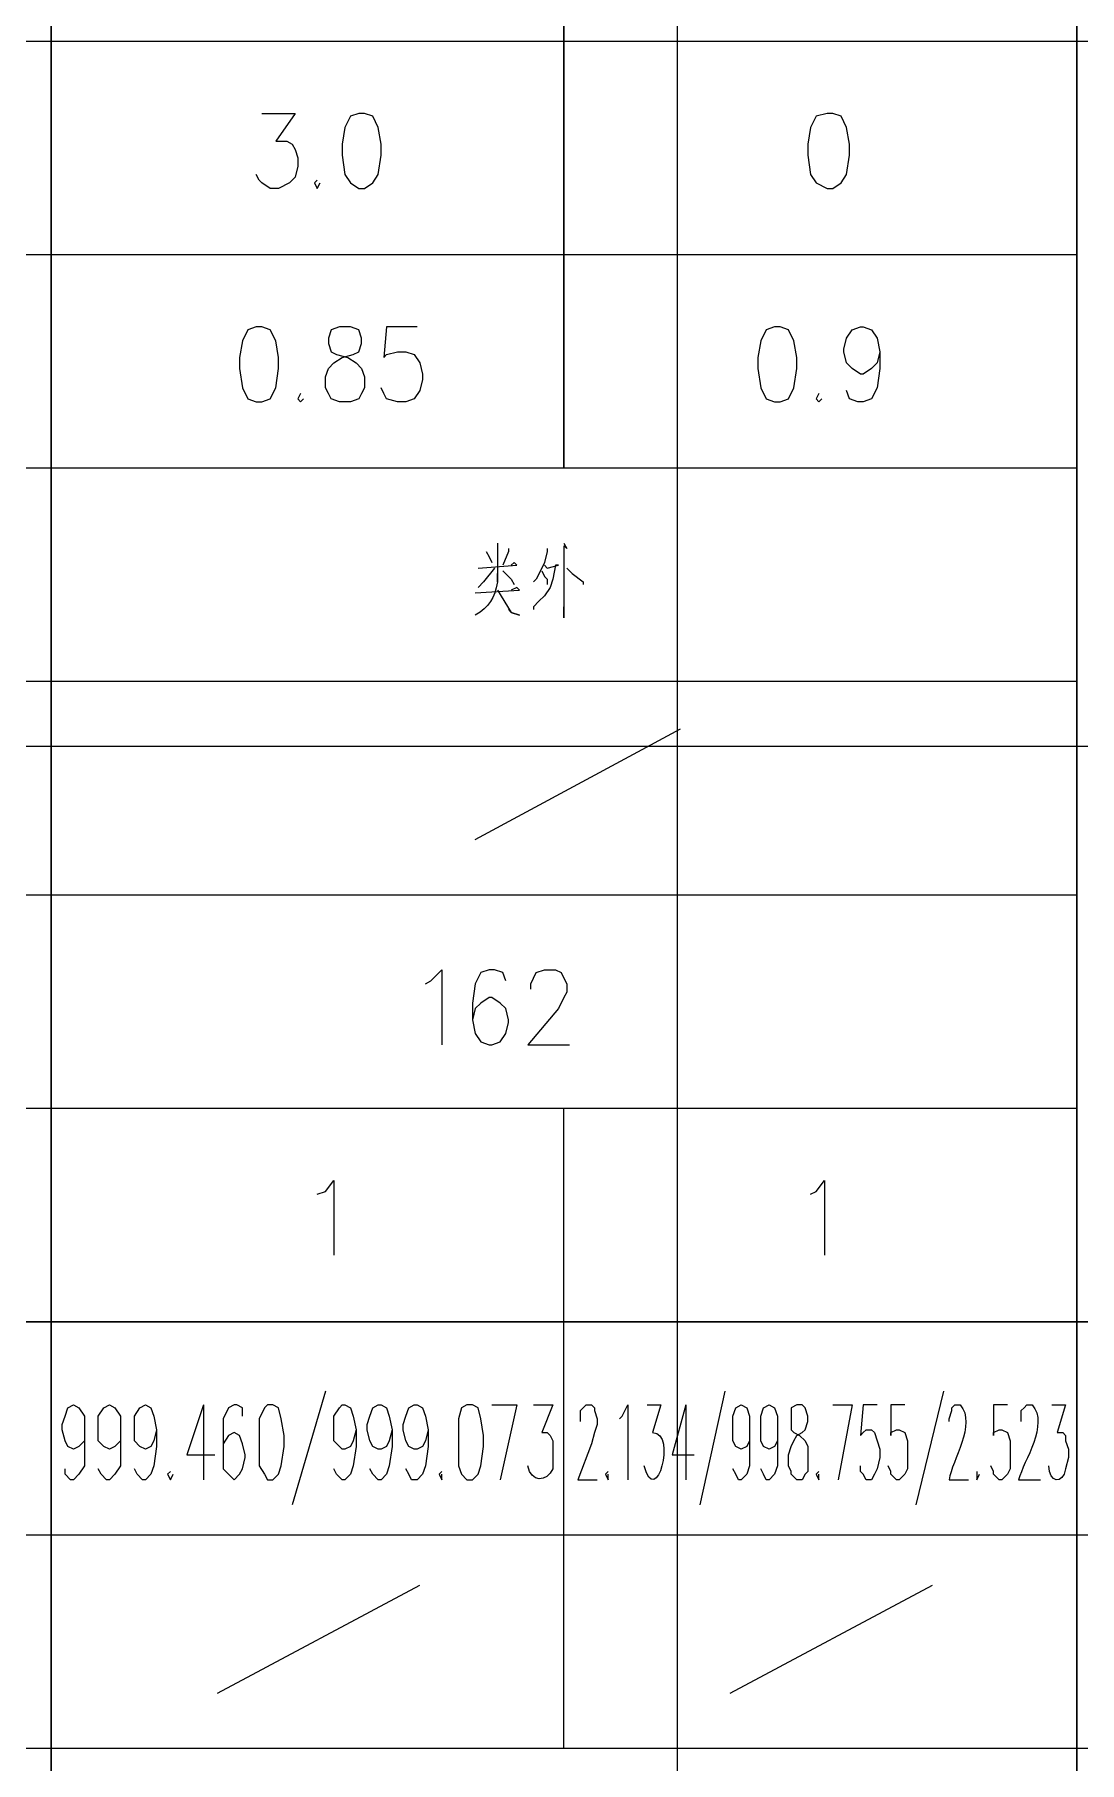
# Model space of a CAD drawing. Header units: millimetres. Extents: x 0 to 825, y 0 to 1167.
# Drawn here: x 617.9 to 685.8, y 867.6 to 979.8 of the extents above; entities that cross this region are included whole.
import ezdxf

# ---------------------------------------------------------------- set-up
doc = ezdxf.new("R2010")
doc.units = ezdxf.units.MM
doc.layers.add('1', color=7, linetype='Continuous')

msp = doc.modelspace()

# ---------------------------------------------------------------- linework, layer by layer
at = {"layer": '1', "color": 30, "lineweight": 9}
for points in [[(659.661732, 0.141732), (659.661732, 1166.901732)], [(824.541732, 933.549732), (0.141732, 933.549732)]]:
    msp.add_lwpolyline(points, dxfattribs=at)
at = {"layer": '1', "color": 0, "lineweight": 25}
msp.add_lwpolyline([(685.581732, 785.301732), (685.581732, 1152.861732), (685.581732, 785.301732)], dxfattribs=at)
at = {"layer": '1', "color": 0, "lineweight": 9}
for points in [[(618.981732, 785.301732), (618.981732, 1131.981732), (618.981732, 785.301732)], [(652.281732, 951.621732), (652.281732, 1007.241732), (652.281732, 951.621732)], [(810.501732, 979.341732), (560.841732, 979.341732)], [(810.501732, 979.341732), (560.841732, 979.341732)], [(632.661732, 974.661732), (634.821732, 974.661732), (633.561732, 972.861732), (634.281732, 972.861732), (634.641732, 972.681732), (634.821732, 972.321732), (635.001732, 971.781732), (635.001732, 971.241732), (634.821732, 970.521732), (634.461732, 970.161732), (633.741732, 969.801732), (633.201732, 969.801732), (632.661732, 970.161732), (632.481732, 970.341732), (632.301732, 970.701732)], [(638.961732, 974.661732), (638.421732, 974.481732), (638.061732, 973.761732), (637.881732, 972.681732), (637.881732, 971.961732), (638.061732, 970.701732), (638.421732, 970.161732), (638.961732, 969.801732), (639.321732, 969.801732), (639.861732, 970.161732), (640.221732, 970.701732), (640.401732, 971.961732), (640.401732, 972.681732), (640.221732, 973.761732), (639.861732, 974.481732), (639.321732, 974.661732), (638.961732, 974.661732)], [(669.381732, 974.661732), (668.661732, 974.481732), (668.301732, 973.761732), (668.121732, 972.681732), (668.121732, 971.961732), (668.301732, 970.701732), (668.661732, 970.161732), (669.381732, 969.801732), (669.741732, 969.801732), (670.281732, 970.161732), (670.641732, 970.701732), (670.821732, 971.961732), (670.821732, 972.681732), (670.641732, 973.761732), (670.281732, 974.481732), (669.741732, 974.661732), (669.381732, 974.661732)], [(636.261732, 970.341732), (636.081732, 970.161732), (636.261732, 969.801732), (636.441732, 970.161732)], [(685.581732, 965.481732), (560.841732, 965.481732)], [(685.581732, 965.481732), (560.841732, 965.481732)], [(632.301732, 960.801732), (631.761732, 960.621732), (631.401732, 959.901732), (631.221732, 958.821732), (631.221732, 958.101732), (631.401732, 956.841732), (631.761732, 956.121732), (632.301732, 955.941732), (632.661732, 955.941732), (633.201732, 956.121732), (633.561732, 956.841732), (633.741732, 958.101732), (633.741732, 958.821732), (633.561732, 959.901732), (633.201732, 960.621732), (632.661732, 960.801732), (632.301732, 960.801732)], [(637.701732, 960.801732), (637.161732, 960.621732), (636.981732, 960.081732), (636.981732, 959.721732), (637.161732, 959.181732), (637.521732, 959.001732), (638.241732, 958.821732), (638.781732, 958.461732), (639.141732, 958.101732), (639.321732, 957.561732), (639.321732, 956.841732), (639.141732, 956.481732), (638.961732, 956.121732), (638.421732, 955.941732), (637.701732, 955.941732), (637.161732, 956.121732), (636.981732, 956.481732), (636.801732, 956.841732), (636.801732, 957.561732), (636.981732, 958.101732), (637.341732, 958.461732), (637.881732, 958.821732), (638.601732, 959.001732), (638.961732, 959.181732), (639.141732, 959.721732), (639.141732, 960.081732), (638.961732, 960.621732), (638.421732, 960.801732), (637.701732, 960.801732)], [(642.741732, 960.801732), (640.761732, 960.801732), (640.581732, 958.821732), (640.761732, 959.001732), (641.481732, 959.181732), (642.021732, 959.181732), (642.561732, 959.001732), (642.921732, 958.461732), (643.101732, 957.741732), (643.101732, 957.381732), (642.921732, 956.661732), (642.561732, 956.121732), (642.021732, 955.941732), (641.481732, 955.941732), (640.761732, 956.121732), (640.581732, 956.481732), (640.401732, 956.841732)], [(665.961732, 960.801732), (665.421732, 960.621732), (665.061732, 959.901732), (664.881732, 958.821732), (664.881732, 958.101732), (665.061732, 956.841732), (665.421732, 956.121732), (665.961732, 955.941732), (666.321732, 955.941732), (666.861732, 956.121732), (667.221732, 956.841732), (667.401732, 958.101732), (667.401732, 958.821732), (667.221732, 959.901732), (666.861732, 960.621732), (666.321732, 960.801732), (665.961732, 960.801732)], [(672.801732, 959.181732), (672.621732, 958.461732), (672.261732, 958.101732), (671.721732, 957.741732), (671.541732, 957.741732), (671.001732, 958.101732), (670.641732, 958.461732), (670.461732, 959.181732), (670.461732, 959.361732), (670.641732, 960.081732), (671.001732, 960.621732), (671.541732, 960.801732), (671.721732, 960.801732), (672.261732, 960.621732), (672.621732, 960.081732), (672.801732, 959.181732), (672.801732, 958.101732), (672.621732, 956.841732), (672.261732, 956.121732), (671.721732, 955.941732), (671.361732, 955.941732), (670.821732, 956.121732), (670.641732, 956.661732)], [(635.181732, 956.481732), (635.001732, 956.121732), (635.181732, 955.941732), (635.361732, 956.121732)], [(668.841732, 956.481732), (668.661732, 956.121732), (668.841732, 955.941732), (669.021732, 956.121732)], [(685.581732, 951.621732), (560.841732, 951.621732)], [(685.581732, 951.621732), (560.841732, 951.621732)], [(647.241732, 946.221732), (647.421732, 945.861732), (647.601732, 945.501732)], [(647.961732, 946.761732), (647.961732, 946.401732), (647.961732, 944.241732), (647.961732, 944.781732)], [(648.681732, 946.401732), (648.681732, 946.221732), (648.321732, 945.321732)], [(651.201732, 946.401732), (651.201732, 946.221732), (651.021732, 945.501732), (650.841732, 945.141732), (650.481732, 944.421732), (650.301732, 944.241732)], [(652.281732, 946.761732), (652.461732, 946.401732), (652.281732, 946.581732), (652.281732, 941.901732), (652.281732, 942.261732), (652.281732, 942.621732)], [(646.701732, 945.141732), (649.221732, 945.321732), (649.041732, 945.501732), (648.861732, 945.321732)], [(647.781732, 945.141732), (647.061732, 944.241732), (646.701732, 943.881732)], [(651.021732, 945.321732), (651.201732, 945.141732), (651.921732, 945.321732), (651.921732, 945.321732), (651.741732, 945.321732), (651.561732, 944.421732), (651.381732, 943.881732), (651.021732, 943.341732), (650.661732, 942.981732), (650.301732, 942.621732), (650.301732, 942.441732)], [(652.461732, 945.141732), (652.821732, 944.781732), (653.541732, 944.241732), (653.541732, 944.061732)], [(646.521732, 943.521732), (649.401732, 943.701732), (649.221732, 943.881732), (648.861732, 943.701732)], [(648.321732, 944.961732), (648.861732, 944.421732), (649.041732, 944.061732)], [(650.841732, 944.961732), (651.021732, 944.601732), (651.201732, 944.421732), (651.201732, 944.061732)], [(647.961732, 943.701732), (648.861732, 942.261732), (649.401732, 942.081732), (648.861732, 942.261732), (648.681732, 942.441732)], [(685.581732, 937.761732), (560.841732, 937.761732)], [(685.581732, 937.761732), (560.841732, 937.761732)], [(646.521732, 927.501732), (659.841732, 934.701732)], [(685.581732, 923.901732), (560.841732, 923.901732)], [(685.581732, 923.901732), (560.841732, 923.901732)], [(643.281732, 918.141732), (643.641732, 918.321732), (644.361732, 919.041732), (644.361732, 914.181732)], [(648.501732, 918.321732), (648.321732, 918.861732), (647.781732, 919.041732), (647.421732, 919.041732), (646.881732, 918.861732), (646.521732, 918.141732), (646.341732, 916.881732), (646.341732, 915.801732), (646.521732, 914.901732), (646.881732, 914.361732), (647.421732, 914.181732), (647.601732, 914.181732), (648.141732, 914.361732), (648.501732, 914.901732), (648.681732, 915.621732), (648.681732, 915.801732), (648.501732, 916.521732), (648.141732, 916.881732), (647.601732, 917.241732), (647.421732, 917.241732), (646.881732, 916.881732), (646.521732, 916.521732), (646.341732, 915.801732)], [(650.121732, 917.781732), (650.121732, 918.141732), (650.301732, 918.501732), (650.481732, 918.861732), (651.021732, 919.041732), (651.741732, 919.041732), (652.101732, 918.861732), (652.281732, 918.501732), (652.461732, 918.141732), (652.461732, 917.601732), (652.281732, 917.241732), (651.921732, 916.521732), (649.941732, 914.181732), (652.641732, 914.181732)], [(685.581732, 910.041732), (560.841732, 910.041732)], [(685.581732, 910.041732), (560.841732, 910.041732)], [(652.281732, 868.461732), (652.281732, 910.041732)], [(636.261732, 904.461732), (636.801732, 904.641732), (637.341732, 905.361732), (637.341732, 900.501732)], [(668.301732, 904.461732), (668.661732, 904.641732), (669.201732, 905.361732), (669.201732, 900.501732)], [(810.501732, 896.181732), (560.841732, 896.181732), (810.501732, 896.181732)], [(636.801732, 891.681732), (634.641732, 884.301732)], [(662.721732, 891.681732), (661.101732, 884.301732)], [(676.941732, 891.681732), (675.141732, 884.301732)], [(621.141732, 889.161732), (621.141732, 888.441732), (620.781732, 888.081732), (620.421732, 887.901732), (620.421732, 887.901732), (620.061732, 888.081732), (619.881732, 888.441732), (619.701732, 889.161732), (619.701732, 889.521732), (619.881732, 890.061732), (620.061732, 890.601732), (620.421732, 890.781732), (620.421732, 890.781732), (620.781732, 890.601732), (621.141732, 890.061732), (621.141732, 889.161732), (621.141732, 888.081732), (621.141732, 886.821732), (620.781732, 886.281732), (620.421732, 885.921732), (620.241732, 885.921732), (619.881732, 886.281732), (619.881732, 886.641732)], [(623.481732, 889.161732), (623.481732, 888.441732), (623.121732, 888.081732), (622.761732, 887.901732), (622.761732, 887.901732), (622.401732, 888.081732), (622.041732, 888.441732), (622.041732, 889.161732), (622.041732, 889.521732), (622.041732, 890.061732), (622.401732, 890.601732), (622.761732, 890.781732), (622.761732, 890.781732), (623.121732, 890.601732), (623.481732, 890.061732), (623.481732, 889.161732), (623.481732, 888.081732), (623.481732, 886.821732), (623.121732, 886.281732), (622.761732, 885.921732), (622.581732, 885.921732), (622.221732, 886.281732), (622.041732, 886.641732)], [(625.821732, 889.161732), (625.641732, 888.441732), (625.461732, 888.081732), (625.101732, 887.901732), (625.101732, 887.901732), (624.741732, 888.081732), (624.381732, 888.441732), (624.381732, 889.161732), (624.381732, 889.521732), (624.381732, 890.061732), (624.741732, 890.601732), (625.101732, 890.781732), (625.101732, 890.781732), (625.461732, 890.601732), (625.641732, 890.061732), (625.821732, 889.161732), (625.821732, 888.081732), (625.641732, 886.821732), (625.461732, 886.281732), (625.101732, 885.921732), (624.921732, 885.921732), (624.561732, 886.281732), (624.381732, 886.641732)], [(628.881732, 890.781732), (627.801732, 887.541732), (629.601732, 887.541732)], [(628.881732, 890.781732), (628.881732, 885.921732)], [(631.401732, 890.061732), (631.401732, 890.601732), (631.041732, 890.781732), (630.861732, 890.781732), (630.501732, 890.601732), (630.141732, 889.881732), (630.141732, 888.801732), (630.141732, 887.541732), (630.141732, 886.641732), (630.501732, 886.281732), (630.861732, 885.921732), (630.861732, 885.921732), (631.221732, 886.281732), (631.401732, 886.641732), (631.581732, 887.361732), (631.581732, 887.541732), (631.401732, 888.261732), (631.221732, 888.801732), (630.861732, 888.981732), (630.861732, 888.981732), (630.501732, 888.801732), (630.141732, 888.261732), (630.141732, 887.541732)], [(633.021732, 890.781732), (632.841732, 890.601732), (632.481732, 889.881732), (632.481732, 888.801732), (632.481732, 888.081732), (632.481732, 886.821732), (632.841732, 886.281732), (633.021732, 885.921732), (633.381732, 885.921732), (633.741732, 886.281732), (633.921732, 886.821732), (634.101732, 888.081732), (634.101732, 888.801732), (633.921732, 889.881732), (633.741732, 890.601732), (633.381732, 890.781732), (633.021732, 890.781732)], [(638.781732, 889.161732), (638.601732, 888.441732), (638.421732, 888.081732), (638.061732, 887.901732), (637.881732, 887.901732), (637.701732, 888.081732), (637.341732, 888.441732), (637.341732, 889.161732), (637.341732, 889.521732), (637.341732, 890.061732), (637.701732, 890.601732), (637.881732, 890.781732), (638.061732, 890.781732), (638.421732, 890.601732), (638.601732, 890.061732), (638.781732, 889.161732), (638.781732, 888.081732), (638.601732, 886.821732), (638.421732, 886.281732), (638.061732, 885.921732), (637.881732, 885.921732), (637.521732, 886.281732), (637.341732, 886.641732)], [(641.121732, 889.161732), (640.941732, 888.441732), (640.761732, 888.081732), (640.401732, 887.901732), (640.221732, 887.901732), (639.861732, 888.081732), (639.681732, 888.441732), (639.501732, 889.161732), (639.501732, 889.521732), (639.681732, 890.061732), (639.861732, 890.601732), (640.221732, 890.781732), (640.401732, 890.781732), (640.761732, 890.601732), (640.941732, 890.061732), (641.121732, 889.161732), (641.121732, 888.081732), (640.941732, 886.821732), (640.761732, 886.281732), (640.401732, 885.921732), (640.221732, 885.921732), (639.861732, 886.281732), (639.681732, 886.641732)], [(643.461732, 889.161732), (643.281732, 888.441732), (643.101732, 888.081732), (642.741732, 887.901732), (642.561732, 887.901732), (642.201732, 888.081732), (642.021732, 888.441732), (641.841732, 889.161732), (641.841732, 889.521732), (642.021732, 890.061732), (642.201732, 890.601732), (642.561732, 890.781732), (642.741732, 890.781732), (643.101732, 890.601732), (643.281732, 890.061732), (643.461732, 889.161732), (643.461732, 888.081732), (643.281732, 886.821732), (643.101732, 886.281732), (642.741732, 885.921732), (642.381732, 885.921732), (642.201732, 886.281732), (642.021732, 886.641732)], [(645.981732, 890.781732), (645.621732, 890.601732), (645.441732, 889.881732), (645.441732, 888.801732), (645.441732, 888.081732), (645.441732, 886.821732), (645.621732, 886.281732), (645.981732, 885.921732), (646.341732, 885.921732), (646.701732, 886.281732), (646.881732, 886.821732), (647.061732, 888.081732), (647.061732, 888.801732), (646.881732, 889.881732), (646.701732, 890.601732), (646.341732, 890.781732), (645.981732, 890.781732)], [(647.601732, 890.781732), (649.221732, 890.781732), (648.141732, 885.921732)], [(653.361732, 889.701732), (653.361732, 889.881732), (653.361732, 890.421732), (653.541732, 890.601732), (653.721732, 890.781732), (654.081732, 890.781732), (654.261732, 890.601732), (654.261732, 890.421732), (654.441732, 889.881732), (654.441732, 889.521732), (654.261732, 888.981732), (654.081732, 888.261732), (653.181732, 885.921732), (654.441732, 885.921732)], [(655.881732, 889.881732), (656.061732, 890.061732), (656.421732, 890.781732), (656.421732, 885.921732)], [(660.201732, 890.781732), (659.301732, 887.541732), (660.741732, 887.541732)], [(660.201732, 890.781732), (660.201732, 885.921732)], [(664.341732, 889.161732), (664.341732, 888.441732), (664.161732, 888.081732), (663.801732, 887.901732), (663.801732, 887.901732), (663.441732, 888.081732), (663.261732, 888.441732), (663.261732, 889.161732), (663.261732, 889.521732), (663.261732, 890.061732), (663.441732, 890.601732), (663.801732, 890.781732), (663.801732, 890.781732), (664.161732, 890.601732), (664.341732, 890.061732), (664.341732, 889.161732), (664.341732, 888.081732), (664.341732, 886.821732), (664.161732, 886.281732), (663.801732, 885.921732), (663.621732, 885.921732), (663.441732, 886.281732), (663.261732, 886.641732)], [(666.141732, 889.161732), (666.141732, 888.441732), (665.961732, 888.081732), (665.601732, 887.901732), (665.601732, 887.901732), (665.241732, 888.081732), (665.061732, 888.441732), (665.061732, 889.161732), (665.061732, 889.521732), (665.061732, 890.061732), (665.241732, 890.601732), (665.601732, 890.781732), (665.601732, 890.781732), (665.961732, 890.601732), (666.141732, 890.061732), (666.141732, 889.161732), (666.141732, 888.081732), (666.141732, 886.821732), (665.961732, 886.281732), (665.601732, 885.921732), (665.421732, 885.921732), (665.241732, 886.281732), (665.061732, 886.641732)], [(667.401732, 890.781732), (667.041732, 890.601732), (667.041732, 890.061732), (667.041732, 889.701732), (667.041732, 889.161732), (667.221732, 888.981732), (667.581732, 888.801732), (667.941732, 888.441732), (668.121732, 888.081732), (668.121732, 887.541732), (668.121732, 886.821732), (668.121732, 886.461732), (667.941732, 886.281732), (667.761732, 885.921732), (667.401732, 885.921732), (667.041732, 886.281732), (667.041732, 886.461732), (666.861732, 886.821732), (666.861732, 887.541732), (667.041732, 888.081732), (667.221732, 888.441732), (667.401732, 888.801732), (667.761732, 888.981732), (667.941732, 889.161732), (668.121732, 889.701732), (668.121732, 890.061732), (667.941732, 890.601732), (667.761732, 890.781732), (667.401732, 890.781732)], [(669.741732, 890.781732), (671.001732, 890.781732), (670.101732, 885.921732)], [(672.621732, 890.781732), (671.721732, 890.781732), (671.541732, 888.801732), (671.721732, 888.981732), (671.901732, 889.161732), (672.261732, 889.161732), (672.441732, 888.981732), (672.621732, 888.441732), (672.801732, 887.901732), (672.801732, 887.361732), (672.621732, 886.641732), (672.441732, 886.281732), (672.261732, 885.921732), (671.901732, 885.921732), (671.721732, 886.281732), (671.541732, 886.461732), (671.541732, 886.821732)], [(674.421732, 890.781732), (673.521732, 890.781732), (673.521732, 888.801732), (673.521732, 888.981732), (673.881732, 889.161732), (674.061732, 889.161732), (674.421732, 888.981732), (674.601732, 888.441732), (674.601732, 887.901732), (674.601732, 887.361732), (674.601732, 886.641732), (674.421732, 886.281732), (674.061732, 885.921732), (673.881732, 885.921732), (673.521732, 886.281732), (673.521732, 886.461732), (673.341732, 886.821732)], [(681.081732, 890.781732), (680.181732, 890.781732), (680.181732, 888.801732), (680.181732, 888.981732), (680.541732, 889.161732), (680.721732, 889.161732), (681.081732, 888.981732), (681.261732, 888.441732), (681.261732, 887.901732), (681.261732, 887.361732), (681.261732, 886.641732), (681.081732, 886.281732), (680.721732, 885.921732), (680.541732, 885.921732), (680.181732, 886.281732), (680.181732, 886.461732), (680.001732, 886.821732)], [(626.721732, 886.461732), (626.541732, 886.281732), (626.721732, 885.921732), (626.901732, 886.281732)], [(644.361732, 886.461732), (644.181732, 886.281732), (644.361732, 885.921732), (644.361732, 886.281732)], [(655.161732, 886.461732), (654.981732, 886.281732), (655.161732, 885.921732), (655.161732, 886.281732)], [(668.841732, 886.461732), (668.661732, 886.281732), (668.841732, 885.921732), (668.841732, 886.281732)], [(679.101732, 886.461732), (679.101732, 886.281732), (679.101732, 885.921732), (679.281732, 886.281732)], [(810.501732, 882.321732), (560.841732, 882.321732)], [(810.501732, 882.321732), (560.841732, 882.321732)], [(629.781732, 872.061732), (642.921732, 879.081732)], [(663.081732, 872.061732), (676.221732, 879.081732)], [(810.501732, 868.461732), (560.841732, 868.461732)], [(810.501732, 868.461732), (560.841732, 868.461732)]]:
    msp.add_lwpolyline(points, dxfattribs=at)
msp.add_open_spline([(647.961732, 944.241732), (647.781732, 943.161732), (647.421732, 942.621732), (646.521732, 942.081732)], degree=3, dxfattribs=at)
for points, knots in [([(650.301732, 890.781732), (650.301732, 890.781732), (651.561732, 890.781732), (651.561732, 890.781732), (651.561732, 890.781732), (650.841732, 888.981732), (650.841732, 888.981732), (650.841732, 888.981732), (651.201732, 888.981732), (651.201732, 888.981732), (651.201732, 888.981732), (651.381732, 888.801732), (651.381732, 888.801732), (651.381732, 888.801732), (651.561732, 888.441732), (651.561732, 888.441732), (651.561732, 888.441732), (651.561732, 887.901732), (651.561732, 887.901732), (651.561732, 887.901732), (651.561732, 887.361732), (651.561732, 887.361732), (651.561732, 887.361732), (651.561732, 886.641732), (651.561732, 886.641732), (651.201732, 885.741732), (650.121732, 885.741732), (649.941732, 886.821732)], [0, 0, 0, 0, 1, 1, 1, 2, 2, 2, 3, 3, 3, 4, 4, 4, 5, 5, 5, 6, 6, 6, 7, 7, 7, 8, 8, 8, 9, 9, 9, 9]), ([(657.681732, 890.781732), (657.681732, 890.781732), (658.581732, 890.781732), (658.581732, 890.781732), (658.581732, 890.781732), (658.041732, 888.981732), (658.041732, 888.981732), (659.661732, 888.981732), (658.221732, 883.941732), (657.501732, 886.821732)], [0, 0, 0, 0, 1, 1, 1, 2, 2, 2, 3, 3, 3, 3]), ([(677.301732, 889.701732), (677.301732, 889.701732), (677.301732, 889.881732), (677.301732, 889.881732), (677.301732, 889.881732), (677.481732, 890.421732), (677.481732, 890.421732), (677.481732, 890.421732), (677.481732, 890.601732), (677.481732, 890.601732), (677.481732, 890.601732), (677.661732, 890.781732), (677.661732, 890.781732), (677.661732, 890.781732), (678.021732, 890.781732), (678.021732, 890.781732), (679.101732, 889.521732), (677.481732, 887.181732), (677.301732, 885.921732), (677.301732, 885.921732), (678.561732, 885.921732), (678.561732, 885.921732)], [0, 0, 0, 0, 1, 1, 1, 2, 2, 2, 3, 3, 3, 4, 4, 4, 5, 5, 5, 6, 6, 6, 7, 7, 7, 7]), ([(681.981732, 889.701732), (681.981732, 889.701732), (681.981732, 889.881732), (681.981732, 889.881732), (681.981732, 889.881732), (681.981732, 890.421732), (681.981732, 890.421732), (681.981732, 890.421732), (682.161732, 890.601732), (682.161732, 890.601732), (682.161732, 890.601732), (682.341732, 890.781732), (682.341732, 890.781732), (682.341732, 890.781732), (682.701732, 890.781732), (682.701732, 890.781732), (683.781732, 889.521732), (682.161732, 887.181732), (681.801732, 885.921732), (681.801732, 885.921732), (683.241732, 885.921732), (683.241732, 885.921732)], [0, 0, 0, 0, 1, 1, 1, 2, 2, 2, 3, 3, 3, 4, 4, 4, 5, 5, 5, 6, 6, 6, 7, 7, 7, 7]), ([(683.961732, 890.781732), (683.961732, 890.781732), (684.861732, 890.781732), (684.861732, 890.781732), (684.861732, 890.781732), (684.321732, 888.981732), (684.321732, 888.981732), (684.321732, 888.981732), (684.681732, 888.981732), (684.681732, 888.981732), (684.681732, 888.981732), (684.861732, 888.801732), (684.861732, 888.801732), (684.861732, 888.801732), (684.861732, 888.441732), (684.861732, 888.441732), (684.861732, 888.441732), (685.041732, 887.901732), (685.041732, 887.901732), (685.041732, 887.901732), (685.041732, 887.361732), (685.041732, 887.361732), (685.041732, 887.361732), (684.861732, 886.641732), (684.861732, 886.641732), (684.681732, 885.561732), (683.781732, 885.741732), (683.781732, 886.821732)], [0, 0, 0, 0, 1, 1, 1, 2, 2, 2, 3, 3, 3, 4, 4, 4, 5, 5, 5, 6, 6, 6, 7, 7, 7, 8, 8, 8, 9, 9, 9, 9])]:
    msp.add_open_spline(points, degree=3, knots=knots, dxfattribs=at)

doc.saveas('drawing.dxf')
